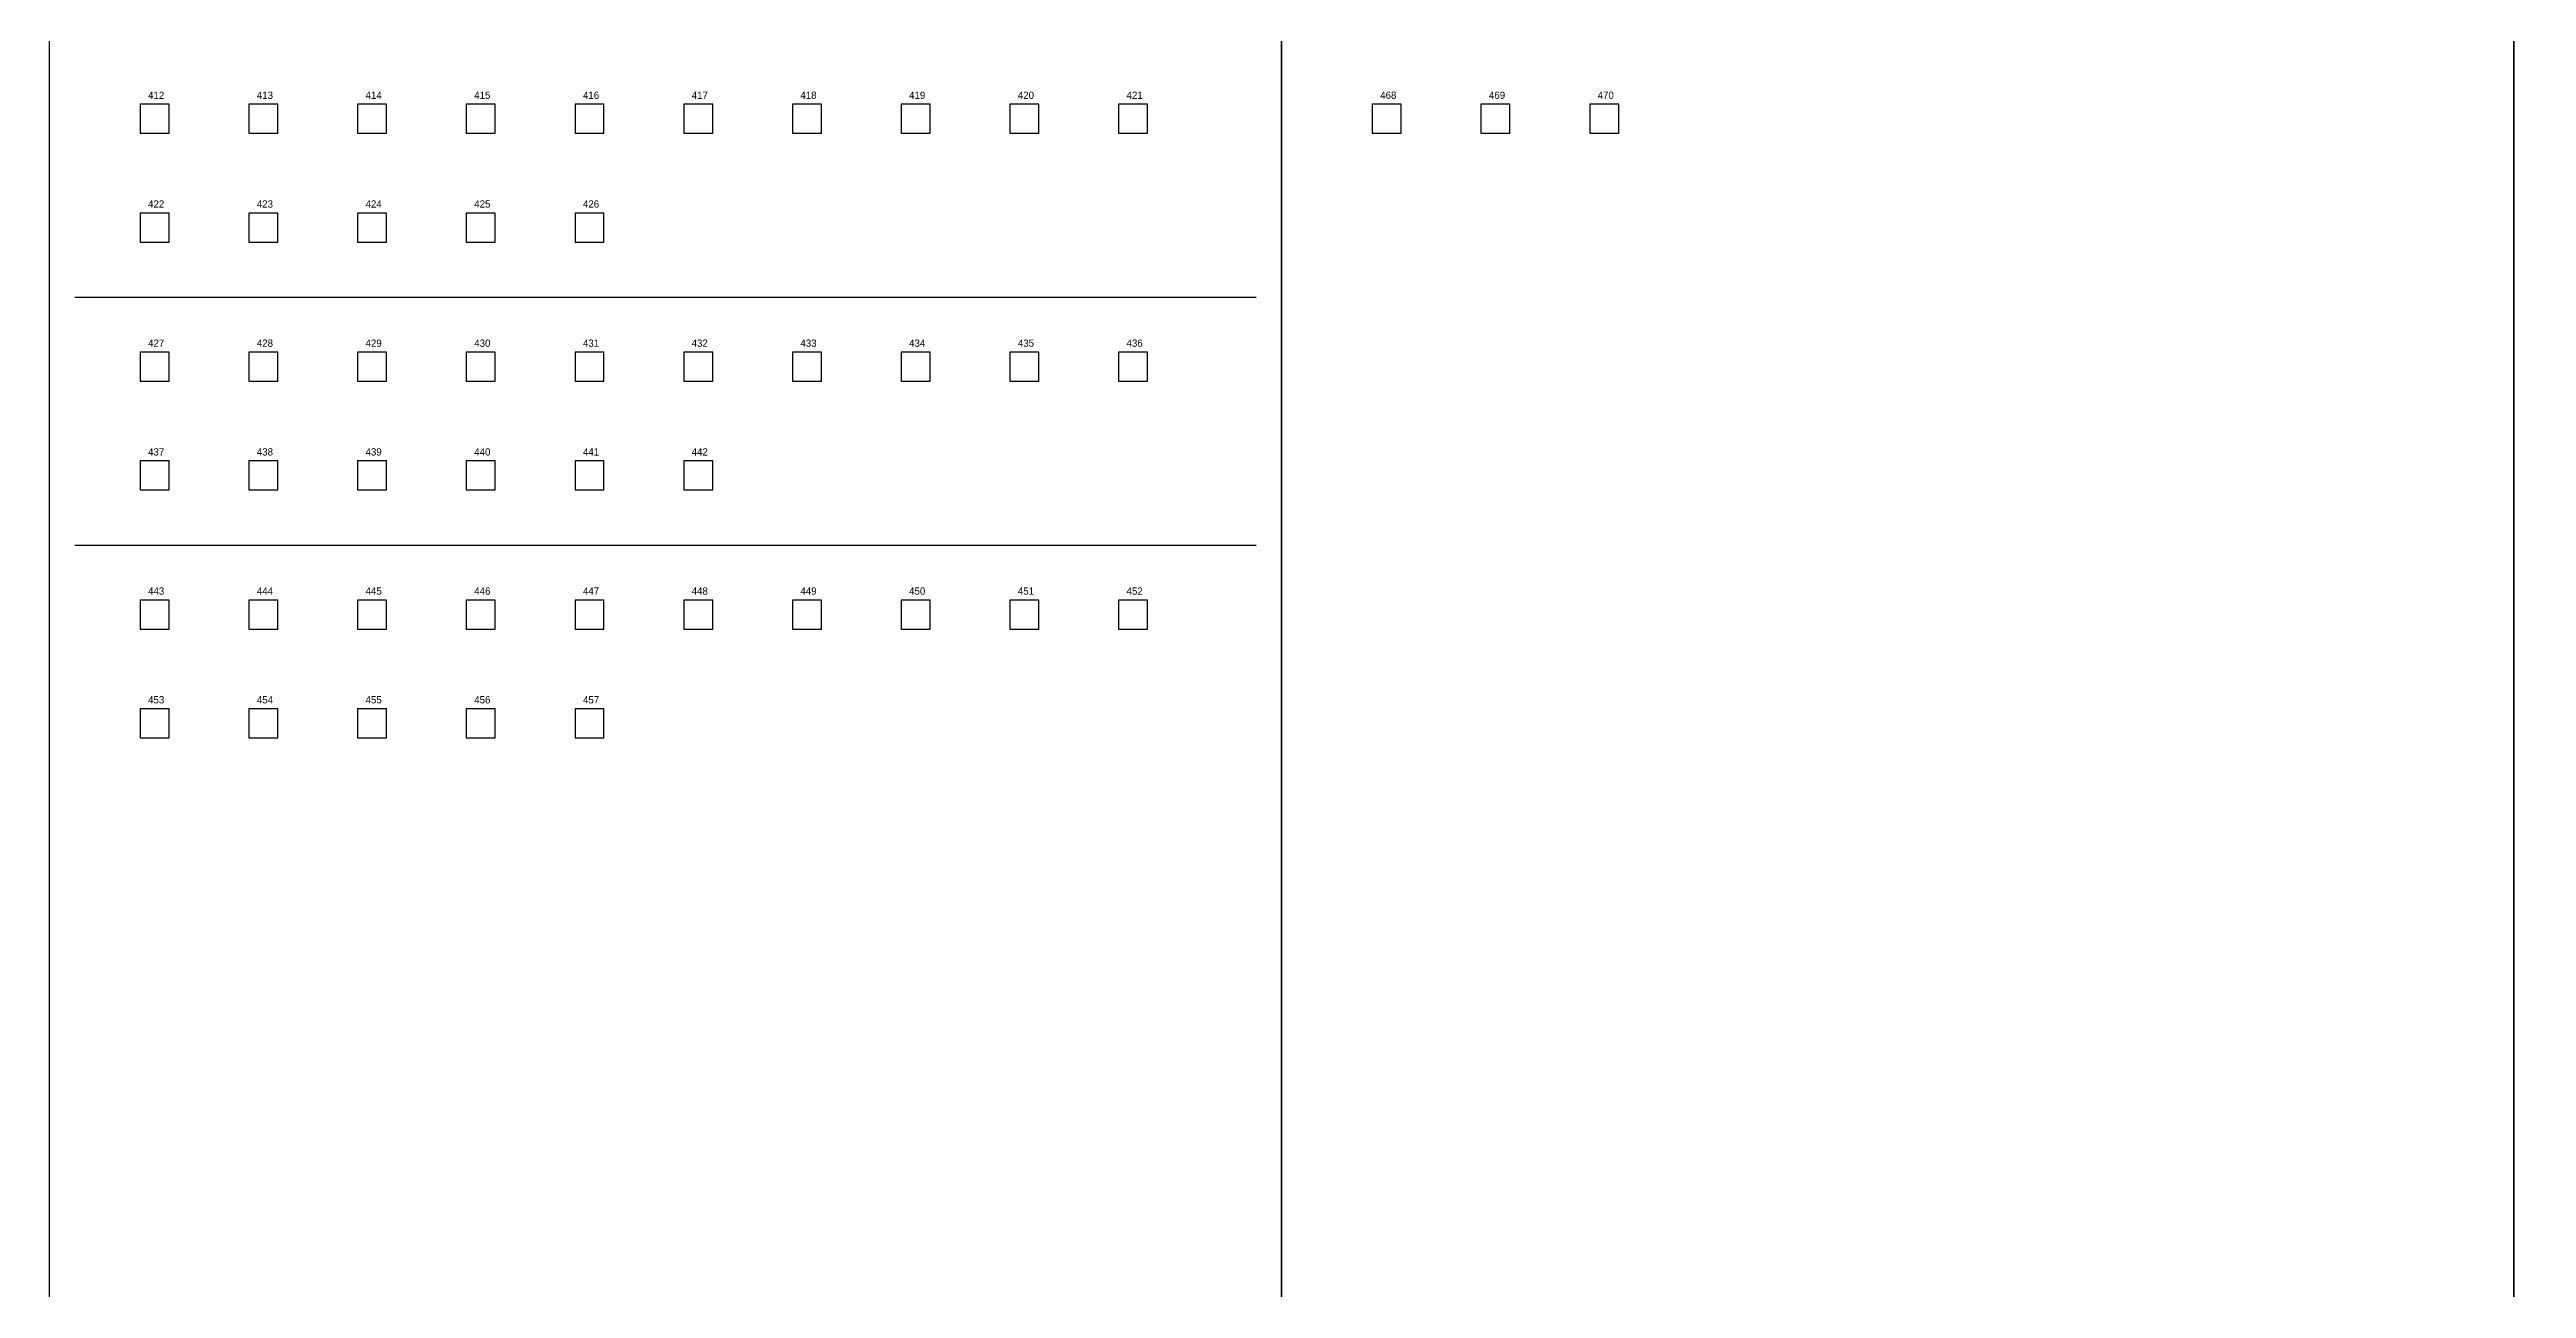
# Model space of a CAD drawing. Header units: metres. Extents: x 0 to 1360, y -2750 to 0.
# Drawn here: x 0 to 684, y -2061 to -1719 of the extents above; entities that cross this region are included whole.
import ezdxf

# ---------------------------------------------------------------- set-up
doc = ezdxf.new("R2010")
doc.units = ezdxf.units.M
for name, color, linetype in [('FITTING', 5, 'Continuous'), ('SYS-BORDER', 8, 'Continuous'), ('SYS-DIVIDER', 253, 'Continuous'), ('TEXT-SEQ', 3, 'Continuous')]:
    doc.layers.add(name, color=color, linetype=linetype)

msp = doc.modelspace()

# ---------------------------------------------------------------- linework, layer by layer
at = {"layer": 'FITTING'}
for points in [[(25, -1742), (33, -1742), (33, -1734), (25, -1734), (25, -1742)], [(55, -1742), (63, -1742), (63, -1734), (55, -1734), (55, -1742)], [(85, -1742), (93, -1742), (93, -1734), (85, -1734), (85, -1742)], [(115, -1742), (123, -1742), (123, -1734), (115, -1734), (115, -1742)], [(145, -1742), (153, -1742), (153, -1734), (145, -1734), (145, -1742)], [(175, -1742), (183, -1742), (183, -1734), (175, -1734), (175, -1742)], [(205, -1742), (213, -1742), (213, -1734), (205, -1734), (205, -1742)], [(235, -1742), (243, -1742), (243, -1734), (235, -1734), (235, -1742)], [(265, -1742), (273, -1742), (273, -1734), (265, -1734), (265, -1742)], [(295, -1742), (303, -1742), (303, -1734), (295, -1734), (295, -1742)], [(365, -1742), (373, -1742), (373, -1734), (365, -1734), (365, -1742)], [(395, -1742), (403, -1742), (403, -1734), (395, -1734), (395, -1742)], [(425, -1742), (433, -1742), (433, -1734), (425, -1734), (425, -1742)], [(25, -1772), (33, -1772), (33, -1764), (25, -1764), (25, -1772)], [(55, -1772), (63, -1772), (63, -1764), (55, -1764), (55, -1772)], [(85, -1772), (93, -1772), (93, -1764), (85, -1764), (85, -1772)], [(115, -1772), (123, -1772), (123, -1764), (115, -1764), (115, -1772)], [(145, -1772), (153, -1772), (153, -1764), (145, -1764), (145, -1772)], [(25, -1810.4), (33, -1810.4), (33, -1802.4), (25, -1802.4), (25, -1810.4)], [(55, -1810.4), (63, -1810.4), (63, -1802.4), (55, -1802.4), (55, -1810.4)], [(85, -1810.4), (93, -1810.4), (93, -1802.4), (85, -1802.4), (85, -1810.4)], [(115, -1810.4), (123, -1810.4), (123, -1802.4), (115, -1802.4), (115, -1810.4)], [(145, -1810.4), (153, -1810.4), (153, -1802.4), (145, -1802.4), (145, -1810.4)], [(175, -1810.4), (183, -1810.4), (183, -1802.4), (175, -1802.4), (175, -1810.4)], [(205, -1810.4), (213, -1810.4), (213, -1802.4), (205, -1802.4), (205, -1810.4)], [(235, -1810.4), (243, -1810.4), (243, -1802.4), (235, -1802.4), (235, -1810.4)], [(265, -1810.4), (273, -1810.4), (273, -1802.4), (265, -1802.4), (265, -1810.4)], [(295, -1810.4), (303, -1810.4), (303, -1802.4), (295, -1802.4), (295, -1810.4)], [(25, -1840.4), (33, -1840.4), (33, -1832.4), (25, -1832.4), (25, -1840.4)], [(55, -1840.4), (63, -1840.4), (63, -1832.4), (55, -1832.4), (55, -1840.4)], [(85, -1840.4), (93, -1840.4), (93, -1832.4), (85, -1832.4), (85, -1840.4)], [(115, -1840.4), (123, -1840.4), (123, -1832.4), (115, -1832.4), (115, -1840.4)], [(145, -1840.4), (153, -1840.4), (153, -1832.4), (145, -1832.4), (145, -1840.4)], [(175, -1840.4), (183, -1840.4), (183, -1832.4), (175, -1832.4), (175, -1840.4)], [(25, -1878.8), (33, -1878.8), (33, -1870.8), (25, -1870.8), (25, -1878.8)], [(55, -1878.8), (63, -1878.8), (63, -1870.8), (55, -1870.8), (55, -1878.8)], [(85, -1878.8), (93, -1878.8), (93, -1870.8), (85, -1870.8), (85, -1878.8)], [(115, -1878.8), (123, -1878.8), (123, -1870.8), (115, -1870.8), (115, -1878.8)], [(145, -1878.8), (153, -1878.8), (153, -1870.8), (145, -1870.8), (145, -1878.8)], [(175, -1878.8), (183, -1878.8), (183, -1870.8), (175, -1870.8), (175, -1878.8)], [(205, -1878.8), (213, -1878.8), (213, -1870.8), (205, -1870.8), (205, -1878.8)], [(235, -1878.8), (243, -1878.8), (243, -1870.8), (235, -1870.8), (235, -1878.8)], [(265, -1878.8), (273, -1878.8), (273, -1870.8), (265, -1870.8), (265, -1878.8)], [(295, -1878.8), (303, -1878.8), (303, -1870.8), (295, -1870.8), (295, -1878.8)], [(25, -1908.8), (33, -1908.8), (33, -1900.8), (25, -1900.8), (25, -1908.8)], [(55, -1908.8), (63, -1908.8), (63, -1900.8), (55, -1900.8), (55, -1908.8)], [(85, -1908.8), (93, -1908.8), (93, -1900.8), (85, -1900.8), (85, -1908.8)], [(115, -1908.8), (123, -1908.8), (123, -1900.8), (115, -1900.8), (115, -1908.8)], [(145, -1908.8), (153, -1908.8), (153, -1900.8), (145, -1900.8), (145, -1908.8)]]:
    msp.add_lwpolyline(points, dxfattribs=at)
at = {"layer": 'SYS-BORDER'}
for points in [[(0, -1650), (340, -1650), (340, -2200), (0, -2200), (0, -1650)], [(340, -1650), (680, -1650), (680, -2200), (340, -2200), (340, -1650)], [(680, -1650), (1020, -1650), (1020, -2200), (680, -2200), (680, -1650)]]:
    msp.add_lwpolyline(points, dxfattribs=at)
at = {"layer": 'SYS-DIVIDER'}
for p, q in [((7, -1787.2), (333, -1787.2)), ((7, -1855.6), (333, -1855.6))]:
    msp.add_line(p, q, dxfattribs=at)

# ---------------------------------------------------------------- texts
at = {"layer": 'TEXT-SEQ'}
for s, p in [('412', (27.2, -1732.5)), ('413', (57.2, -1732.5)), ('414', (87.2, -1732.5)), ('415', (117.2, -1732.5)), ('416', (147.2, -1732.5)), ('417', (177.2, -1732.5)), ('418', (207.2, -1732.5)), ('419', (237.2, -1732.5)), ('420', (267.2, -1732.5)), ('421', (297.2, -1732.5)), ('468', (367.2, -1732.5)), ('469', (397.2, -1732.5)), ('470', (427.2, -1732.5)), ('422', (27.2, -1762.5)), ('423', (57.2, -1762.5)), ('424', (87.2, -1762.5)), ('425', (117.2, -1762.5)), ('426', (147.2, -1762.5)), ('427', (27.2, -1800.9)), ('428', (57.2, -1800.9)), ('429', (87.2, -1800.9)), ('430', (117.2, -1800.9)), ('431', (147.2, -1800.9)), ('432', (177.2, -1800.9)), ('433', (207.2, -1800.9)), ('434', (237.2, -1800.9)), ('435', (267.2, -1800.9)), ('436', (297.2, -1800.9)), ('437', (27.2, -1830.9)), ('438', (57.2, -1830.9)), ('439', (87.2, -1830.9)), ('440', (117.2, -1830.9)), ('441', (147.2, -1830.9)), ('442', (177.2, -1830.9)), ('443', (27.2, -1869.3)), ('444', (57.2, -1869.3)), ('445', (87.2, -1869.3)), ('446', (117.2, -1869.3)), ('447', (147.2, -1869.3)), ('448', (177.2, -1869.3)), ('449', (207.2, -1869.3)), ('450', (237.2, -1869.3)), ('451', (267.2, -1869.3)), ('452', (297.2, -1869.3)), ('453', (27.2, -1899.3)), ('454', (57.2, -1899.3)), ('455', (87.2, -1899.3)), ('456', (117.2, -1899.3)), ('457', (147.2, -1899.3))]:
    msp.add_text(s, height=2, dxfattribs=at).set_placement(p)

doc.saveas('drawing.dxf')
